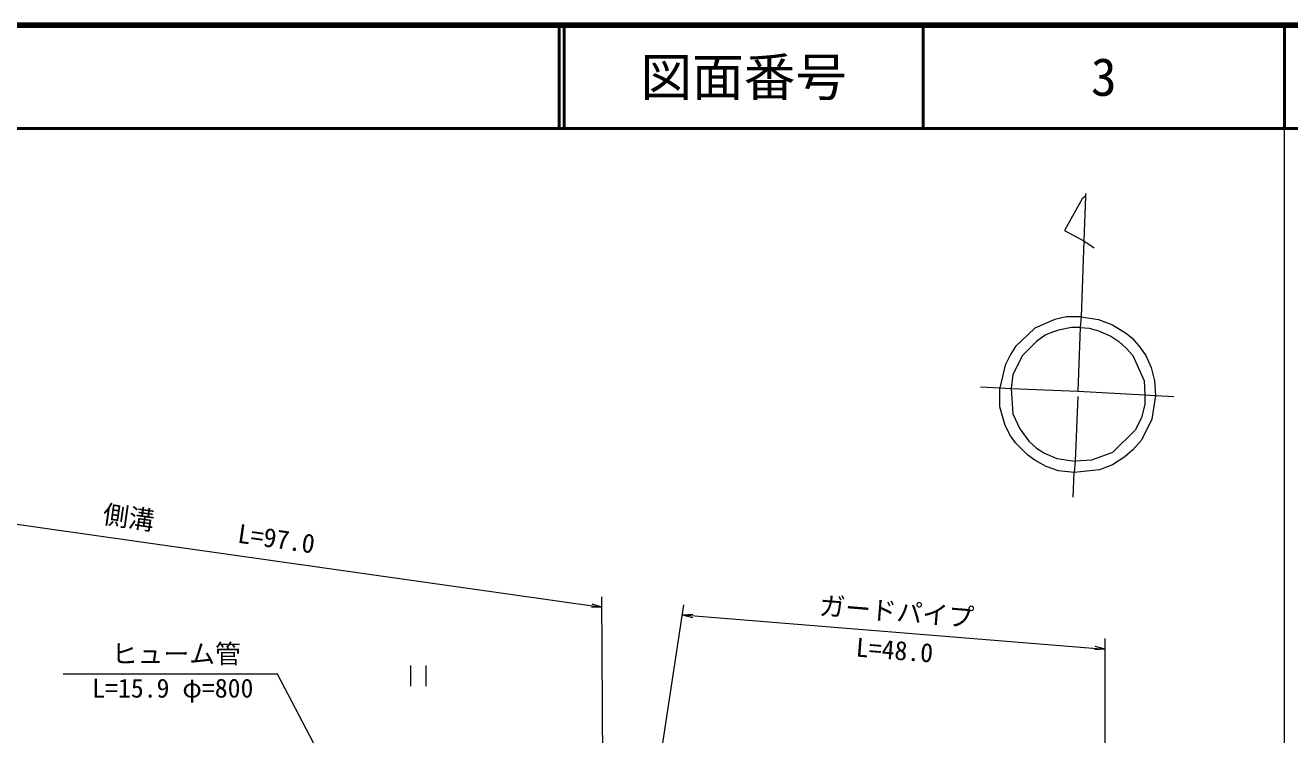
# Model space of a CAD drawing. Units: millimetres, scale not verified. Extents: x 40000 to 680000, y 20000 to 380000.
# Drawn here: x 457046 to 579500, y 311315 to 380000 of the extents above; entities that cross this region are included whole.
import ezdxf
from ezdxf.enums import TextEntityAlignment as Align

# ---------------------------------------------------------------- set-up
doc = ezdxf.new("R2010")
doc.units = ezdxf.units.MM
doc.header["$LTSCALE"] = 1000
for name, color, linetype, lineweight in [('M-BGD', 7, 'Continuous', 13), ('M-STR-HTXT', 7, 'Continuous', 13), ('M-TTL', 2, 'Continuous', 140), ('M-TTL-BAND', 7, 'Continuous', 13), ('M-TTL-LINE', 7, 'Continuous', 50)]:
    doc.layers.add(name, color=color, linetype=linetype, lineweight=lineweight)
doc.layers.add('M-TTL-TXT', color=7, linetype='Continuous')
doc.styles.add('ＭＳ ゴシック', font='')
doc.styles.get('ＭＳ ゴシック').set_extended_font_data('MS Gothic')

# ---------------------------------------------------------------- blocks, each defined once
blk = doc.blocks.new('田')
at = {"color": 7, "linetype": 'Continuous', "lineweight": 13}
for p, q in [((-0.75, 2), (-0.75, 0)), ((0.75, 0), (0.75, 2))]:
    blk.add_line(p, q, dxfattribs=at)

msp = doc.modelspace()

# ---------------------------------------------------------------- linework, layer by layer
at = {"layer": 'M-BGD'}
for p, q in [((559727, 363704), (559727, 363450)), ((559727, 363450), (559558, 359132)), ((559558, 359132), (559304, 351766)), ((559558, 359132), (560574, 358454)), ((559304, 351766), (559219, 350750)), ((559219, 350750), (558965, 344569)), ((549567, 344992), (551430, 344908)), ((551430, 344908), (552531, 344823)), ((552531, 344823), (558965, 344569)), ((558965, 344569), (565485, 344230)), ((565485, 344230), (566501, 344146)), ((566501, 344146), (568279, 344061)), ((558965, 344061), (558711, 337796)), ((558711, 337796), (558627, 336695)), ((558542, 334324), (558627, 336695))]:
    msp.add_line(p, q, dxfattribs=at)
for points in [[(559727, 363450), (559389, 363196), (557695, 360148), (559558, 359132)], [(559304, 351766), (557865, 351766), (556764, 351512), (554817, 350665), (552954, 348887), (552446, 348125), (551938, 347109), (551430, 344908)], [(559304, 351766), (560997, 351512), (562352, 351004), (563707, 350157), (564215, 349734), (564892, 348972), (565569, 348040), (566077, 346855), (566416, 345585), (566501, 344146)], [(559219, 350750), (558373, 350750), (557103, 350496), (556425, 350242), (555833, 349988), (554986, 349395), (553631, 348040), (552700, 346178), (552531, 344823)], [(559219, 350750), (560066, 350665), (560997, 350411), (562183, 349903), (562945, 349395), (563707, 348718), (564299, 348040), (565400, 345585), (565485, 344230)], [(558627, 336695), (557103, 336864), (555917, 337288), (554817, 337880), (554139, 338388), (552954, 339574), (552446, 340251), (551938, 341267), (551430, 343045), (551430, 344908)], [(552531, 344823), (552700, 342368), (553377, 340928), (554224, 339743), (554986, 339066), (555748, 338558), (556933, 338050), (558711, 337796)], [(566501, 344146), (566162, 341860), (565146, 339828), (564299, 338896), (563537, 338219), (562352, 337457), (561082, 336949), (558627, 336695)], [(565485, 344230), (565485, 343299), (565146, 342029), (564553, 340844), (562352, 338642), (560320, 337880), (558711, 337796)]]:
    msp.add_lwpolyline(points, dxfattribs=at)
at = {"layer": 'M-STR-HTXT'}
for p, q in [((427908, 335695), (512898, 323649)), ((513134, 273409), (512894, 324660)), ((512898, 323649), (511885, 323625)), ((512898, 323649), (511932, 323955)), ((513186, 273731), (520831, 323900)), ((520680, 322909), (521691, 322994)), ((520680, 322909), (561627, 319612)), ((520680, 322909), (521664, 322662)), ((561627, 319612), (560617, 319526)), ((561627, 319612), (560644, 319858)), ((561651, 296321), (561626, 320615))]:
    msp.add_line(p, q, dxfattribs=at)
msp.add_lwpolyline([(506303, 269819), (481486, 317183), (460724, 317183)], dxfattribs=at)
at = {"layer": 'M-TTL'}
msp.add_line((680000, 380000), (40000, 380000), dxfattribs=at)
at = {"layer": 'M-TTL-BAND'}
msp.add_line((579000, 20000), (579000, 370000), dxfattribs=at)
at = {"layer": 'M-TTL-LINE'}
for p, q in [((508747, 380000), (508747, 370000)), ((509247, 380000), (509247, 370000)), ((543997, 380000), (543997, 370000)), ((579000, 380000), (579000, 370000)), ((40000, 370000), (680000, 370000))]:
    msp.add_line(p, q, dxfattribs=at)

# ---------------------------------------------------------------- block references
at = {"layer": 'M-BGD', "xscale": 1000, "yscale": 1000, "rotation": 359.79165}
msp.add_blockref('田', (495109, 316028), dxfattribs=at)

# ---------------------------------------------------------------- texts
at = {"layer": 'M-STR-HTXT', "style": 'ＭＳ ゴシック'}
for s, rotation, p in [('側溝', 351.862, (466857, 330910)), ('L=97.0', 351.862, (481161, 328843)), ('ガードパイプ', 355.441, (541318, 321780)), ('L=48.0', 355.441, (541119, 318047))]:
    msp.add_text(s, height=1833, rotation=rotation, dxfattribs=at).set_placement(p, align=Align.BOTTOM_CENTER)
for s, p in [('ヒューム管', (471667, 317683)), ('L=15.9 φ=800', (471333, 314359))]:
    msp.add_text(s, height=1833, dxfattribs=at).set_placement(p, align=Align.BOTTOM_CENTER)
at = {"layer": 'M-TTL-TXT', "style": 'ＭＳ ゴシック'}
for s, p in [('図面番号', (526622, 375000)), ('3', (561497, 375000))]:
    msp.add_text(s, height=3666, dxfattribs=at).set_placement(p, align=Align.MIDDLE_CENTER)

doc.saveas('drawing.dxf')
